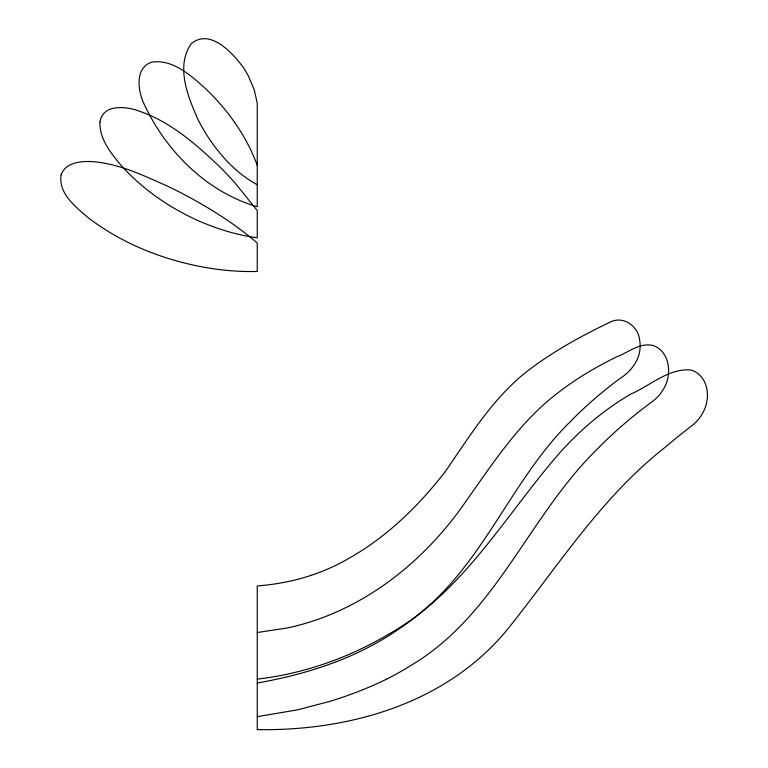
<?xml version="1.0" encoding="UTF-8"?>
<svg xmlns="http://www.w3.org/2000/svg" width="768" height="768" viewBox="0 0 768 768"><rect width="100%" height="100%" fill="white"/><g stroke="black" fill="none" stroke-linecap="round" stroke-linejoin="round"><path stroke-width="1.15" d="M311.578 575.203C294.019 581.069 275.702 584.515 257.251 585.946L257.251 729.6C350.41 731.213 448.445 702.778 508.81 627.725C558.374 565.642 601.594 497.184 664.886 447.494A777.427 777.427 0 0 1 692.102 425.472L694.224 423.696A40.819 40.819 0 0 0 702.749 412.954C709.978 400.435 709.469 381.6 696.797 372.739A20.208 20.208 0 0 0 690.653 369.994C668.669 368.102 650.045 385.786 630.787 394.08C604.301 409.507 580.675 429.571 560.189 452.314C505.498 514.771 463.805 591.811 389.261 633.83A351.197 351.197 0 0 1 349.421 654.192C320.093 666.845 288.998 675.475 257.251 679.123M257.251 683.011C305.846 674.486 353.866 659.203 395.155 631.546A275.203 275.203 0 0 0 428.899 605.683C487.296 553.613 514.522 476.611 570.01 421.949A411.331 411.331 0 0 1 619.709 378.701C630.403 372.029 639.245 361.008 640.09 348.058A31.642 31.642 0 0 0 639.648 340.128C638.4 326.496 623.645 315.485 610.57 321.936C579.638 336.73 549.312 353.386 522.557 374.995C490.493 401.837 468.49 438.067 444.912 472.061C418.742 505.709 387.629 536.198 350.438 557.472A202.445 202.445 0 0 1 311.578 575.203M257.251 716.659L297.59 709.834L330.096 701.318A394.358 394.358 0 0 0 386.678 679.142M257.251 632.534L287.386 627.946A247.862 247.862 0 0 0 329.472 614.957C381.562 593.664 425.77 556.022 459.062 511.008C489.542 468.643 517.546 422.736 560.16 391.142C577.613 377.808 596.669 366.691 616.349 356.995C628.08 352.704 639.485 342.442 652.714 345.408C669.917 351.014 672.317 374.525 663.917 388.368A40.819 40.819 0 0 1 655.392 399.11L653.27 400.877A455.28 455.28 0 0 0 595.814 450.509C528.269 517.363 495.494 615.59 410.746 665.52A273.533 273.533 0 0 1 386.669 679.123M257.251 184.752C236.486 173.539 220.138 155.568 207.389 135.974A182.179 182.179 0 0 1 197.904 119.347C187.93 96.643 175.402 66.509 191.251 43.68C210.038 28.118 232.138 52.608 243.014 66.979A100.896 100.896 0 0 1 248.342 75.917L254.227 89.702L257.251 103.219L257.251 206.755C205.862 191.76 164.63 149.846 143.04 101.76C137.731 89.078 135.274 67.45 151.738 62.17C171.072 59.107 188.054 73.133 201.6 85.094A221.424 221.424 0 0 1 223.901 108.298C237.984 125.347 249.638 144.538 257.251 165.341M99.974 122.035C99.245 138.902 110.87 153.091 121.066 165.341C135.802 181.757 153.187 195.706 172.08 207.053A244.358 244.358 0 0 0 199.344 221.146C217.795 229.219 237.274 235.094 257.251 237.811L257.251 210.634L235.459 183.437A365.856 365.856 0 0 0 219.235 166.31C195.475 143.741 169.718 121.152 138.058 110.736C125.424 106.138 102.461 104.17 99.974 122.035M61.123 174.835C58.099 193.171 75.322 206.698 87.686 217.306C108.634 233.414 132.288 245.856 157.162 254.717A296.87 296.87 0 0 0 189.955 264.336C211.987 269.405 234.634 272.074 257.251 271.459L257.251 242.986C237.514 226.003 215.549 211.786 192.816 199.152A477.446 477.446 0 0 0 166.8 185.846C142.944 175.238 118.598 163.478 92.16 161.597C80.957 161.03 65.347 162.355 61.123 174.835"/></g></svg>
